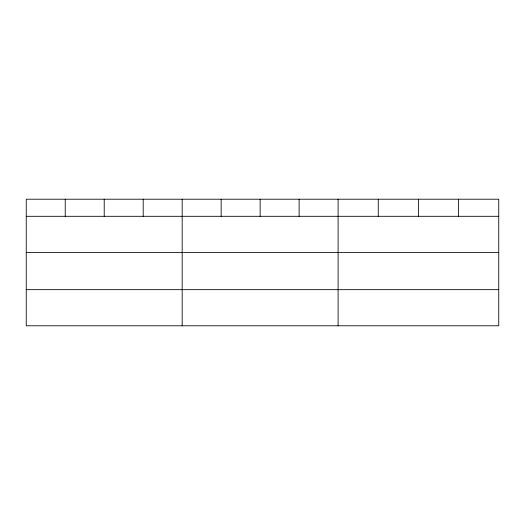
<?xml version="1.0" encoding="UTF-8"?>
<svg xmlns="http://www.w3.org/2000/svg" width="525" height="525" viewBox="0 0 525 525"><rect width="100%" height="100%" fill="white"/><g stroke="black" fill="none" stroke-linecap="round" stroke-linejoin="round"><path stroke-width="0.79" d="M498.75 252.44L498.75 199.211L26.25 199.211L26.25 325.789L498.75 325.789L498.75 252.44L26.25 252.44M26.25 216.307L498.75 216.307M26.25 289.662L498.75 289.662M458.587 199.211L458.587 216.307M418.425 199.211L418.425 216.307M378.262 199.211L378.262 216.307M338.1 199.211L338.1 325.789M299.119 199.211L299.119 216.307M260.137 199.211L260.137 216.307M221.156 199.211L221.156 216.307M182.175 199.211L182.175 325.789M143.194 199.211L143.194 216.307M104.213 199.211L104.213 216.307M65.231 199.211L65.231 216.307"/></g></svg>
